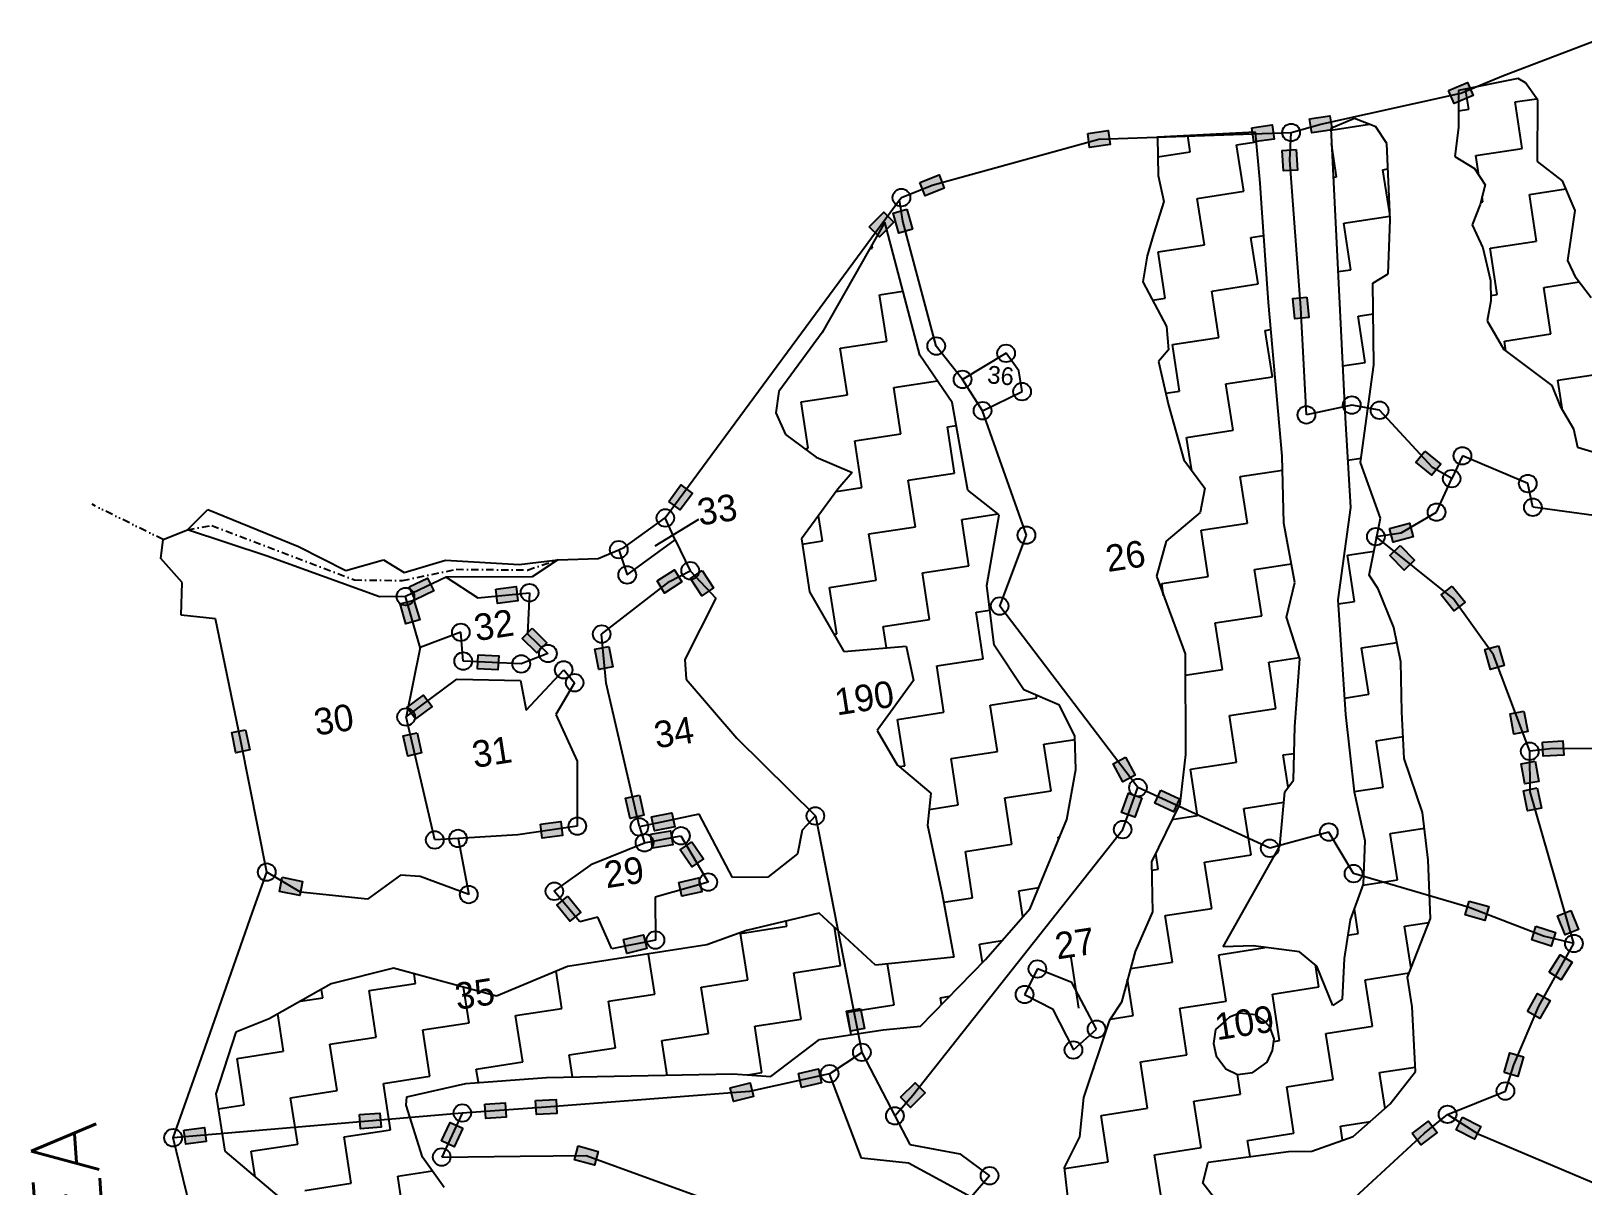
# Model space of a CAD drawing. Header units: metres. Extents: x 301485 to 306458, y 1961153 to 1964216.
# Drawn here: x 301485 to 302531, y 1961927 to 1962706 of the extents above; entities that cross this region are included whole.
import ezdxf

# ---------------------------------------------------------------- set-up
doc = ezdxf.new("R2010")
doc.units = ezdxf.units.M
doc.linetypes.add('DASHDOT', pattern=[1, 0.5, -0.25, 0, -0.25])
doc.linetypes.add('DIVIDE', pattern=[1.25, 0.5, -0.25, 0, -0.25, 0, -0.25])
for name, color, linetype in [('OFF', 1, 'Continuous'), ('POLY_HATCH', 12, 'Continuous'), ('POLY_PARCEL', 6, 'Continuous'), ('POLY_WATER', 4, 'Continuous'), ('TEXT_MAPOUT', 7, 'Continuous'), ('TEXT_PARCEL', 7, 'Continuous'), ('V_BOUND_LINE', 7, 'Continuous'), ('V_BOUND_STREAM_LINE', 7, 'DASHDOT'), ('V_DIVIDE_LINE', 7, 'DIVIDE')]:
    doc.layers.add(name, color=color, linetype=linetype)
doc.styles.get("Standard").update_dxf_attribs({"font": 'simplex.shx'})
doc.styles.add('TEXT_MAP', font='')
doc.styles.get('TEXT_MAP').set_extended_font_data('Kruti Dev 050')
doc.dimstyles.get("Standard").update_dxf_attribs({"dimtxt": 0.18, "dimasz": 0.18, "dimexe": 0.18, "dimexo": 0.0625, "dimgap": 0.09, "dimtad": 0, "dimtih": 1, "dimtoh": 1, "dimdec": 4, "dimzin": 0, "dimdsep": 46, "dimtxsty": 'Standard', "dimcen": 0.09, "dimadec": 0, "dimazin": 0, "dimtfac": 1, "dimtdec": 4, "dimtofl": 0, "dimtmove": 0, "dimatfit": 3, "dimfxl": 1, "dimtolj": 1, "dimtzin": 0, "dimarcsym": 0})

msp = doc.modelspace()

# ---------------------------------------------------------------- hatches: boundary and pattern name
for points in [[(302456.8, 1962662.5), (302453, 1962671.3), (302440.3, 1962665.8), (302444.1, 1962657)], [(302361.8, 1962639.4), (302360.3, 1962648.8), (302346.6, 1962646.8), (302348.1, 1962637.3)], [(302212.2, 1962629.3), (302210.9, 1962638.8), (302197.2, 1962636.9), (302198.4, 1962627.4)], [(302322.8, 1962633.1), (302321.5, 1962642.6), (302307.8, 1962640.7), (302309, 1962631.2)], [(302329.1, 1962611.6), (302338.6, 1962612.2), (302337.7, 1962626), (302328.1, 1962625.4)], [(302100.5, 1962600), (302097, 1962608.9), (302084.1, 1962603.8), (302087.6, 1962594.9)], [(302066.5, 1962577), (302059.7, 1962583.8), (302049.9, 1962573.9), (302056.8, 1962567.2)], [(302069.8, 1962569.7), (302079, 1962572.3), (302075.3, 1962585.7), (302066.1, 1962583.1)], [(302336.6, 1962511.8), (302346.2, 1962512.7), (302344.9, 1962526.5), (302335.3, 1962525.6)], [(302429, 1962406.5), (302435.1, 1962413.9), (302424.4, 1962422.7), (302418.3, 1962415.3)], [(301930.7, 1962394.2), (301923, 1962399.9), (301914.8, 1962388.8), (301922.5, 1962383.1)], [(302416.4, 1962364.8), (302413.9, 1962374), (302400.5, 1962370.5), (302403, 1962361.2)], [(302410.4, 1962342.5), (302417.3, 1962349.2), (302407.6, 1962359.1), (302400.8, 1962352.4)], [(301756.4, 1962328.4), (301752.3, 1962337), (301739.8, 1962331.1), (301743.9, 1962322.4)], [(301923.7, 1962334.5), (301918.6, 1962342.6), (301906.9, 1962335.1), (301912, 1962327)], [(301937, 1962325.2), (301945, 1962330.5), (301937.4, 1962342.1), (301929.4, 1962336.8)], [(301737.7, 1962306.2), (301747, 1962308.9), (301743.1, 1962322.2), (301733.9, 1962319.6)], [(301813.1, 1962321.7), (301811.9, 1962331.3), (301798.2, 1962329.5), (301799.4, 1962320)], [(302443.9, 1962314.9), (302451.4, 1962320.8), (302442.8, 1962331.7), (302435.3, 1962325.8)], [(301826, 1962286.7), (301832.7, 1962293.5), (301822.7, 1962303.2), (301816.1, 1962296.3)], [(301867.7, 1962275.5), (301877.1, 1962277.3), (301874.5, 1962290.9), (301865.1, 1962289.1)], [(302468.6, 1962275.4), (302477.8, 1962278.1), (302474, 1962291.4), (302464.8, 1962288.8)], [(301799.7, 1962275.1), (301800.2, 1962284.7), (301786.4, 1962285.4), (301785.9, 1962275.8)], [(301755.3, 1962250.4), (301749.6, 1962258.1), (301738.4, 1962249.9), (301744.1, 1962242.2)], [(302484.3, 1962231.9), (302493.7, 1962233.7), (302491.1, 1962247.3), (302481.7, 1962245.5)], [(301623, 1962219.3), (301632.4, 1962221.2), (301629.7, 1962234.8), (301620.3, 1962232.9)], [(301739, 1962217.1), (301748.3, 1962219.3), (301745.2, 1962232.8), (301735.8, 1962230.6)], [(302517.9, 1962217.7), (302517.4, 1962227.3), (302503.5, 1962226.4), (302504.1, 1962216.9)], [(302220.7, 1962199.7), (302229.2, 1962204.2), (302222.7, 1962216.4), (302214.2, 1962211.9)], [(302491.6, 1962198.3), (302501.1, 1962199.9), (302498.7, 1962213.6), (302489.2, 1962211.9)], [(301888.7, 1962175), (301898.1, 1962177.1), (301895.1, 1962190.7), (301885.7, 1962188.6)], [(302219.8, 1962179.1), (302228.8, 1962175.8), (302233.6, 1962188.8), (302224.6, 1962192.1)], [(302254.9, 1962179.5), (302258.9, 1962188.2), (302246.3, 1962194.1), (302242.3, 1962185.3)], [(302493.5, 1962180.1), (302502.9, 1962182), (302500.1, 1962195.6), (302490.7, 1962193.7)], [(301918.8, 1962169.4), (301916.8, 1962178.8), (301903.2, 1962176), (301905.2, 1962166.6)], [(301843.3, 1962163.5), (301842, 1962173), (301828.3, 1962171.1), (301829.6, 1962161.6)], [(301917.6, 1962157.3), (301916, 1962166.7), (301902.4, 1962164.4), (301903.9, 1962154.9)], [(301930.4, 1962142.3), (301938.3, 1962147.8), (301930.4, 1962159.2), (301922.5, 1962153.8)], [(301666.1, 1962123.1), (301668, 1962132.5), (301654.4, 1962135.3), (301652.5, 1962125.8)], [(301937.2, 1962125.5), (301935.1, 1962134.9), (301921.6, 1962131.8), (301923.7, 1962122.5)], [(301848.2, 1962105.8), (301855.6, 1962111.9), (301846.7, 1962122.6), (301839.3, 1962116.5)], [(302464.8, 1962106.3), (302467.4, 1962115.6), (302454.1, 1962119.3), (302451.5, 1962110.1)], [(302518.9, 1962096.5), (302527.8, 1962100.1), (302522.6, 1962113), (302513.7, 1962109.4)], [(302509.5, 1962088.9), (302512.4, 1962098.1), (302499.2, 1962102.3), (302496.3, 1962093.2)], [(301900.1, 1962087.3), (301897.8, 1962096.6), (301884.3, 1962093.3), (301886.6, 1962084)], [(302523.6, 1962078), (302515.4, 1962083.1), (302508.1, 1962071.4), (302516.2, 1962066.3)], [(302508.7, 1962052.2), (302500.3, 1962056.9), (302493.5, 1962044.8), (302501.9, 1962040.1)], [(302037.3, 1962031.5), (302046.7, 1962033.3), (302044, 1962046.9), (302034.6, 1962045.1)], [(302490.8, 1962014.3), (302481.6, 1962016.9), (302477.8, 1962003.6), (302487, 1962001)], [(302017.8, 1961996.8), (302015.7, 1962006.1), (302002.2, 1962003.1), (302004.3, 1961993.7)], [(301972, 1961987.5), (301969.7, 1961996.8), (301956.2, 1961993.4), (301958.5, 1961984.1)], [(302087.6, 1961990), (302080.8, 1961996.8), (302071, 1961987), (302077.8, 1961980.2)], [(301805.3, 1961973.7), (301804.6, 1961983.3), (301790.8, 1961982.3), (301791.5, 1961972.7)], [(301839.4, 1961976), (301838.9, 1961985.6), (301825.1, 1961984.9), (301825.6, 1961975.3)], [(301603.1, 1961957.1), (301601.9, 1961966.6), (301588.1, 1961964.8), (301589.3, 1961955.3)], [(301721, 1961966.9), (301720.2, 1961976.4), (301706.3, 1961975.3), (301707.1, 1961965.7)], [(301761.6, 1961957.6), (301770.3, 1961953.5), (301776.1, 1961966.1), (301767.4, 1961970.1)], [(302432.6, 1961963.3), (302426.8, 1961970.9), (302415.7, 1961962.5), (302421.5, 1961954.9)], [(302457.8, 1961958.8), (302462.1, 1961967.4), (302449.8, 1961973.7), (302445.4, 1961965.1)], [(301864.7, 1961941.3), (301867.2, 1961950.5), (301853.8, 1961954.2), (301851.3, 1961944.9)]]:
    msp.add_hatch(color=256).paths.add_polyline_path(points)

# ---------------------------------------------------------------- linework, layer by layer
for points in [[(302440.3, 1962665.8), (302453, 1962671.3), (302456.8, 1962662.5), (302444.1, 1962657)], [(302346.6, 1962646.8), (302360.3, 1962648.8), (302361.8, 1962639.4), (302348.1, 1962637.3)], [(302197.2, 1962636.9), (302210.9, 1962638.8), (302212.2, 1962629.3), (302198.4, 1962627.4)], [(302307.8, 1962640.7), (302321.5, 1962642.6), (302322.8, 1962633.1), (302309, 1962631.2)], [(302337.7, 1962626), (302338.6, 1962612.2), (302329.1, 1962611.6), (302328.1, 1962625.4)], [(302084.1, 1962603.8), (302097, 1962608.9), (302100.5, 1962600), (302087.6, 1962594.9)], [(302049.9, 1962573.9), (302059.7, 1962583.8), (302066.5, 1962577), (302056.8, 1962567.2)], [(302075.3, 1962585.7), (302079, 1962572.3), (302069.8, 1962569.7), (302066.1, 1962583.1)], [(302344.9, 1962526.5), (302346.2, 1962512.7), (302336.6, 1962511.8), (302335.3, 1962525.6)], [(302424.4, 1962422.7), (302435.1, 1962413.9), (302429, 1962406.5), (302418.3, 1962415.3)], [(301914.8, 1962388.8), (301923, 1962399.9), (301930.7, 1962394.2), (301922.5, 1962383.1)], [(302400.5, 1962370.5), (302413.9, 1962374), (302416.4, 1962364.8), (302403, 1962361.2)], [(302407.6, 1962359.1), (302417.3, 1962349.2), (302410.4, 1962342.5), (302400.8, 1962352.4)], [(301739.8, 1962331.1), (301752.3, 1962337), (301756.4, 1962328.4), (301743.9, 1962322.4)], [(301906.9, 1962335.1), (301918.6, 1962342.6), (301923.7, 1962334.5), (301912, 1962327)], [(301937.4, 1962342.1), (301945, 1962330.5), (301937, 1962325.2), (301929.4, 1962336.8)], [(301743.1, 1962322.2), (301747, 1962308.9), (301737.7, 1962306.2), (301733.9, 1962319.6)], [(301798.2, 1962329.5), (301811.9, 1962331.3), (301813.1, 1962321.7), (301799.4, 1962320)], [(302442.8, 1962331.7), (302451.4, 1962320.8), (302443.9, 1962314.9), (302435.3, 1962325.8)], [(301822.7, 1962303.2), (301832.7, 1962293.5), (301826, 1962286.7), (301816.1, 1962296.3)], [(301874.5, 1962290.9), (301877.1, 1962277.3), (301867.7, 1962275.5), (301865.1, 1962289.1)], [(302474, 1962291.4), (302477.8, 1962278.1), (302468.6, 1962275.4), (302464.8, 1962288.8)], [(301786.4, 1962285.4), (301800.2, 1962284.7), (301799.7, 1962275.1), (301785.9, 1962275.8)], [(301738.4, 1962249.9), (301749.6, 1962258.1), (301755.3, 1962250.4), (301744.1, 1962242.2)], [(302491.1, 1962247.3), (302493.7, 1962233.7), (302484.3, 1962231.9), (302481.7, 1962245.5)], [(301629.7, 1962234.8), (301632.4, 1962221.2), (301623, 1962219.3), (301620.3, 1962232.9)], [(301745.2, 1962232.8), (301748.3, 1962219.3), (301739, 1962217.1), (301735.8, 1962230.6)], [(302503.5, 1962226.4), (302517.4, 1962227.3), (302517.9, 1962217.7), (302504.1, 1962216.9)], [(302222.7, 1962216.4), (302229.2, 1962204.2), (302220.7, 1962199.7), (302214.2, 1962211.9)], [(302498.7, 1962213.6), (302501.1, 1962199.9), (302491.6, 1962198.3), (302489.2, 1962211.9)], [(301895.1, 1962190.7), (301898.1, 1962177.1), (301888.7, 1962175), (301885.7, 1962188.6)], [(302233.6, 1962188.8), (302228.8, 1962175.8), (302219.8, 1962179.1), (302224.6, 1962192.1)], [(302246.3, 1962194.1), (302258.9, 1962188.2), (302254.9, 1962179.5), (302242.3, 1962185.3)], [(302500.1, 1962195.6), (302502.9, 1962182), (302493.5, 1962180.1), (302490.7, 1962193.7)], [(301903.2, 1962176), (301916.8, 1962178.8), (301918.8, 1962169.4), (301905.2, 1962166.6)], [(301828.3, 1962171.1), (301842, 1962173), (301843.3, 1962163.5), (301829.6, 1962161.6)], [(301902.4, 1962164.4), (301916, 1962166.7), (301917.6, 1962157.3), (301903.9, 1962154.9)], [(301930.4, 1962159.2), (301938.3, 1962147.8), (301930.4, 1962142.3), (301922.5, 1962153.8)], [(301654.4, 1962135.3), (301668, 1962132.5), (301666.1, 1962123.1), (301652.5, 1962125.8)], [(301921.6, 1962131.8), (301935.1, 1962134.9), (301937.2, 1962125.5), (301923.7, 1962122.5)], [(301846.7, 1962122.6), (301855.6, 1962111.9), (301848.2, 1962105.8), (301839.3, 1962116.5)], [(302454.1, 1962119.3), (302467.4, 1962115.6), (302464.8, 1962106.3), (302451.5, 1962110.1)], [(302522.6, 1962113), (302527.8, 1962100.1), (302518.9, 1962096.5), (302513.7, 1962109.4)], [(302499.2, 1962102.3), (302512.4, 1962098.1), (302509.5, 1962088.9), (302496.3, 1962093.2)], [(301884.3, 1962093.3), (301897.8, 1962096.6), (301900.1, 1962087.3), (301886.6, 1962084)], [(302508.1, 1962071.4), (302515.4, 1962083.1), (302523.6, 1962078), (302516.2, 1962066.3)], [(302493.5, 1962044.8), (302500.3, 1962056.9), (302508.7, 1962052.2), (302501.9, 1962040.1)], [(302044, 1962046.9), (302046.7, 1962033.3), (302037.3, 1962031.5), (302034.6, 1962045.1)], [(302477.8, 1962003.6), (302481.6, 1962016.9), (302490.8, 1962014.3), (302487, 1962001)], [(302002.2, 1962003.1), (302015.7, 1962006.1), (302017.8, 1961996.8), (302004.3, 1961993.7)], [(301956.2, 1961993.4), (301969.7, 1961996.8), (301972, 1961987.5), (301958.5, 1961984.1)], [(302071, 1961987), (302080.8, 1961996.8), (302087.6, 1961990), (302077.8, 1961980.2)], [(301790.8, 1961982.3), (301804.6, 1961983.3), (301805.3, 1961973.7), (301791.5, 1961972.7)], [(301825.1, 1961984.9), (301838.9, 1961985.6), (301839.4, 1961976), (301825.6, 1961975.3)], [(301588.1, 1961964.8), (301601.9, 1961966.6), (301603.1, 1961957.1), (301589.3, 1961955.3)], [(301706.3, 1961975.3), (301720.2, 1961976.4), (301721, 1961966.9), (301707.1, 1961965.7)], [(301776.1, 1961966.1), (301770.3, 1961953.5), (301761.6, 1961957.6), (301767.4, 1961970.1)], [(302415.7, 1961962.5), (302426.8, 1961970.9), (302432.6, 1961963.3), (302421.5, 1961954.9)], [(302449.8, 1961973.7), (302462.1, 1961967.4), (302457.8, 1961958.8), (302445.4, 1961965.1)], [(301853.8, 1961954.2), (301867.2, 1961950.5), (301864.7, 1961941.3), (301851.3, 1961944.9)]]:
    msp.add_lwpolyline(points, close=True)
for centre in [(302334.2, 1962637.5), (302071.6, 1962593.6), (302095.1, 1962493.5), (302142.1, 1962488.6), (302112.8, 1962471), (302152.9, 1962462.8), (302375.1, 1962453.7), (302126.3, 1962449.9), (302344.5, 1962447.1), (302393.8, 1962450.2), (302449.6, 1962419.5), (302442.4, 1962404.1), (302493.7, 1962400.8), (302432.2, 1962381.5), (302497.1, 1962384.8), (301912.5, 1962377.6), (302155.8, 1962366), (302391.3, 1962365), (301881.1, 1962356.2), (301886.8, 1962339.2), (301929.3, 1962342), (301821, 1962327.2), (301737.4, 1962324.6), (302137.8, 1962318.2), (301774.7, 1962300.5), (301869.6, 1962299.3), (301833.4, 1962286.2), (301776.3, 1962281.1), (301815.4, 1962279.2), (301844, 1962275.2), (301851.4, 1962266.5), (301737.8, 1962243.4), (302495, 1962220.3), (302231, 1962195.8), (301853.2, 1962169.8), (302013.6, 1962176.7), (301757.1, 1962160.5), (301772.8, 1962161.5), (301895, 1962169.3), (301923, 1962163.3), (302220.7, 1962167.5), (302359.6, 1962165.8), (301898.5, 1962158.6), (302319.8, 1962154.9), (301643.9, 1962138.8), (301941.4, 1962132.1), (302376.3, 1962137.8), (301780, 1962123.7), (301837.7, 1962125.9), (301905.8, 1962093), (302524.8, 1962090.7), (302163.2, 1962073.5), (302154.6, 1962056.3), (302203.1, 1962032.9), (302045, 1962017.3), (302187.5, 1962018.9), (302023.2, 1962002.9), (302478.6, 1961991.2), (301775.7, 1961976.4), (302067.2, 1961974.5), (302439.6, 1961975.5), (301580.8, 1961959.7), (301761.8, 1961946.7), (302131, 1961934.1)]:
    msp.add_circle(centre, 5.94)
at = {"layer": 'OFF'}
msp.add_line((301590.4, 1962369.7), (301604.3, 1962383.3), dxfattribs=at)
at = {"layer": 'POLY_HATCH'}
for p, q in [((302487.1, 1962673.8), (302447, 1962665.7)), ((302492.2, 1962670.9), (302487.1, 1962673.8)), ((302500.4, 1962659.3), (302492.2, 1962670.9)), ((302447, 1962665.7), (302447.1, 1962640.9)), ((302500.3, 1962617.9), (302500.4, 1962659.3)), ((302376.8, 1962647), (302360.9, 1962640.1)), ((302391.2, 1962641.4), (302376.8, 1962647)), ((302310.3, 1962637.8), (302244.1, 1962634.4)), ((302313.3, 1962603.3), (302310.3, 1962637.8)), ((302360.9, 1962640.1), (302370.6, 1962445)), ((302398.6, 1962630.1), (302391.2, 1962641.4)), ((302447.1, 1962640.9), (302444.6, 1962621.3)), ((302244.1, 1962634.4), (302244.7, 1962608.5)), ((302400.9, 1962578.5), (302398.6, 1962630.1)), ((302444.6, 1962621.3), (302457.8, 1962613.2)), ((302517.1, 1962604.8), (302500.3, 1962617.9)), ((302244.7, 1962608.5), (302248.5, 1962591)), ((302457.8, 1962613.2), (302465, 1962602.3)), ((302525.6, 1962585), (302517.1, 1962604.8)), ((302314.3, 1962589.9), (302313.3, 1962603.3)), ((302465, 1962602.3), (302461.6, 1962588.9)), ((302248.5, 1962591), (302241.6, 1962569.7)), ((302318.9, 1962522.8), (302314.3, 1962589.9)), ((302461.6, 1962588.9), (302456.3, 1962575.3)), ((302520.7, 1962551.2), (302525.6, 1962585)), ((302060.4, 1962577), (302018.1, 1962502.7)), ((302084.1, 1962487.4), (302060.4, 1962577)), ((302399.7, 1962542.1), (302400.9, 1962578.5)), ((302456.3, 1962575.3), (302463.3, 1962559.8)), ((302241.6, 1962569.7), (302237.2, 1962554.3)), ((302237.2, 1962554.3), (302234.3, 1962536.9)), ((302463.3, 1962559.8), (302468.5, 1962537.6)), ((302389.3, 1962536), (302399.7, 1962542.1)), ((302526.3, 1962539.2), (302520.7, 1962551.2)), ((302234.3, 1962536.9), (302250.2, 1962506.6)), ((302389.9, 1962480.8), (302389.3, 1962536)), ((302468.5, 1962537.6), (302468.8, 1962523.9)), ((302536.5, 1962526), (302526.3, 1962539.2)), ((302328.1, 1962419.2), (302318.9, 1962522.8)), ((302468.8, 1962523.9), (302466.3, 1962510.6)), ((302466.3, 1962510.6), (302477.5, 1962491.2)), ((302018.1, 1962502.7), (301988.9, 1962462.9)), ((302250.2, 1962506.6), (302251.5, 1962491)), ((302251.5, 1962491), (302244.8, 1962483.2)), ((302477.5, 1962491.2), (302509.8, 1962466.8)), ((302105.9, 1962455.5), (302084.1, 1962487.4)), ((302244.8, 1962483.2), (302251.6, 1962453.7)), ((302380.9, 1962415), (302389.9, 1962480.8)), ((301988.9, 1962462.9), (301986.9, 1962448.4)), ((302509.8, 1962466.8), (302515.6, 1962453)), ((301986.9, 1962448.4), (301993.4, 1962433.9)), ((302116.4, 1962396.4), (302105.9, 1962455.5)), ((302251.6, 1962453.7), (302261.8, 1962416.9)), ((302515.6, 1962453), (302524.4, 1962437.8)), ((302370.6, 1962445), (302374.2, 1962384.6)), ((302524.4, 1962437.8), (302527.2, 1962425.3)), ((301993.4, 1962433.9), (302014.1, 1962418.7)), ((302014.1, 1962418.7), (302038.3, 1962408.3)), ((302261.8, 1962416.9), (302276.1, 1962397.6)), ((302329.4, 1962374.2), (302328.1, 1962419.2)), ((302527.2, 1962425.3), (302589, 1962406.4)), ((302038.3, 1962408.3), (302028.7, 1962397)), ((302394.5, 1962377.5), (302380.9, 1962415)), ((302028.7, 1962397), (302004.2, 1962363.6)), ((302137.4, 1962379.8), (302116.4, 1962396.4)), ((302276.1, 1962397.6), (302272.9, 1962381.3)), ((302374.2, 1962384.6), (302365.7, 1962322.3)), ((302129.2, 1962332), (302137.4, 1962379.8)), ((302272.9, 1962381.3), (302249.9, 1962361.9)), ((302336.6, 1962334.1), (302329.4, 1962374.2)), ((302386.9, 1962339.1), (302394.5, 1962377.5)), ((302004.2, 1962363.6), (302009.7, 1962327.7)), ((302249.9, 1962361.9), (302243.4, 1962338.3)), ((302243.4, 1962338.3), (302262.7, 1962286)), ((302331.1, 1962310.7), (302336.6, 1962334.1)), ((302392.8, 1962329.8), (302386.9, 1962339.1)), ((302009.7, 1962327.7), (302032.9, 1962287.5)), ((302134, 1962291.8), (302129.2, 1962332)), ((302365.7, 1962322.3), (302370.8, 1962245.1)), ((302403.5, 1962303.7), (302392.8, 1962329.8)), ((302340, 1962282.7), (302331.1, 1962310.7)), ((302408.2, 1962280.7), (302403.5, 1962303.7)), ((302032.9, 1962287.5), (302074.7, 1962291.1)), ((302074.7, 1962291.1), (302079.7, 1962267.9)), ((302154, 1962261.8), (302134, 1962291.8)), ((302262.7, 1962286), (302263, 1962218.2)), ((302336.8, 1962237), (302340, 1962282.7)), ((302408.9, 1962246.9), (302408.2, 1962280.7)), ((302079.7, 1962267.9), (302055.2, 1962234.4)), ((302178.2, 1962251.4), (302154, 1962261.8)), ((302188.5, 1962230.4), (302178.2, 1962251.4)), ((302370.8, 1962245.1), (302376.6, 1962192.9)), ((302410.3, 1962215.5), (302408.9, 1962246.9)), ((302055.2, 1962234.4), (302068.7, 1962211.1)), ((302189.2, 1962207.9), (302188.5, 1962230.4)), ((302335.7, 1962200.7), (302336.8, 1962237)), ((302263, 1962218.2), (302259.1, 1962184.9)), ((302068.7, 1962211.1), (302091.4, 1962192)), ((302183, 1962174.4), (302189.2, 1962207.9)), ((302422.7, 1962179), (302410.3, 1962215.5)), ((302330, 1962193), (302335.7, 1962200.7)), ((302091.4, 1962192), (302089.1, 1962170.4)), ((302326.7, 1962156.4), (302330, 1962193)), ((302376.6, 1962192.9), (302383.9, 1962160.1)), ((302259.1, 1962184.9), (302240.2, 1962145.8)), ((302426.6, 1962146.8), (302422.7, 1962179)), ((302089.1, 1962170.4), (302099, 1962124)), ((302158.4, 1962114.2), (302183, 1962174.4)), ((302288.5, 1962088.4), (302326.7, 1962156.4)), ((302383.9, 1962160.1), (302382.8, 1962130.6)), ((302240.2, 1962145.8), (302240.9, 1962112)), ((302428.1, 1962107.5), (302426.6, 1962146.8)), ((302099, 1962124), (302107, 1962081.4)), ((302382.8, 1962130.6), (302374.1, 1962106.7)), ((302128.3, 1962079.9), (302158.4, 1962114.2)), ((302016.2, 1962111.2), (301967.2, 1962099.4)), ((302054.1, 1962076.1), (302016.2, 1962111.2)), ((302240.9, 1962112), (302229.2, 1962085.4)), ((302374.1, 1962106.7), (302370, 1962080.6)), ((302412.7, 1962067.9), (302428.1, 1962107.5)), ((301967.2, 1962099.4), (301940.4, 1962089.7)), ((301911.4, 1962085.2), (301846.5, 1962075.2)), ((301940.4, 1962089.7), (301911.4, 1962085.2)), ((302107, 1962081.4), (302054.1, 1962076.1)), ((302229.2, 1962085.4), (302219.8, 1962051.2)), ((302308.7, 1962089.2), (302288.5, 1962088.4)), ((302339.9, 1962085), (302308.7, 1962089.2)), ((302351.5, 1962075.5), (302339.9, 1962085)), ((301729.4, 1962074.1), (301687.3, 1962063.4)), ((301798.8, 1962055.1), (301729.4, 1962074.1)), ((301846.5, 1962075.2), (301798.8, 1962055.1)), ((302084.4, 1962035), (302128.3, 1962079.9)), ((302362.4, 1962048.9), (302351.5, 1962075.5)), ((302370, 1962080.6), (302368.5, 1962053.2)), ((301687.3, 1962063.4), (301645.6, 1962040)), ((302415.8, 1962048), (302412.7, 1962067.9)), ((302219.8, 1962051.2), (302211.5, 1962038.6)), ((302368.5, 1962053.2), (302362.4, 1962048.9)), ((301645.6, 1962040), (301623, 1962030.9)), ((302292.6, 1962041), (302288.3, 1962037.3)), ((302299.6, 1962043.7), (302292.6, 1962041)), ((302310.3, 1962042.6), (302299.6, 1962043.7)), ((302315.5, 1962038.9), (302310.3, 1962042.6)), ((302418, 1962004.3), (302415.8, 1962048)), ((301623, 1962030.9), (301609.6, 1961989.3)), ((302016.5, 1962025.9), (302059.3, 1962032.5)), ((302059.3, 1962032.5), (302084.4, 1962035)), ((302211.5, 1962038.6), (302194.4, 1961986.8)), ((302283.2, 1962032.6), (302281.8, 1962023.3)), ((302288.3, 1962037.3), (302283.2, 1962032.6)), ((302319.9, 1962034.5), (302315.5, 1962038.9)), ((302322.8, 1962026.3), (302319.9, 1962034.5)), ((301983.6, 1962001.1), (302016.5, 1962025.9)), ((302281.8, 1962023.3), (302283.8, 1962015)), ((302321.7, 1962018.5), (302322.8, 1962026.3)), ((302283.8, 1962015), (302290.3, 1962006.2)), ((302308.3, 1962003.8), (302318, 1962010.7)), ((302318, 1962010.7), (302321.7, 1962018.5)), ((301778, 1961996.3), (301832.5, 1962000.4)), ((301832.5, 1962000.4), (301957.9, 1962002.8)), ((301957.9, 1962002.8), (301983.6, 1962001.1)), ((302290.3, 1962006.2), (302298.1, 1962002.3)), ((302298.1, 1962002.3), (302308.3, 1962003.8)), ((302401, 1961982.5), (302418, 1962004.3)), ((301609.6, 1961989.3), (301615.6, 1961950.7)), ((301737.9, 1961981.6), (301738.4, 1961987.4)), ((301738.4, 1961987.4), (301778, 1961996.3)), ((301748.9, 1961946.6), (301737.9, 1961981.6)), ((302194.4, 1961986.8), (302191.7, 1961960.4)), ((302376.1, 1961960.6), (302401, 1961982.5)), ((302191.7, 1961960.4), (302181.3, 1961939.6)), ((302348.2, 1961950.6), (302376.1, 1961960.6)), ((301615.6, 1961950.7), (301682.2, 1961894.5)), ((301763.4, 1961926.2), (301748.9, 1961946.6)), ((302278.2, 1961943.2), (302332.5, 1961950.5)), ((302332.5, 1961950.5), (302348.2, 1961950.6)), ((302181.3, 1961939.6), (302184.1, 1961914)), ((302274.7, 1961929.1), (302278.2, 1961943.2)), ((302281.7, 1961920), (302274.7, 1961929.1))]:
    msp.add_line(p, q, dxfattribs=at)
at = {"layer": 'POLY_HATCH', "linetype": 'Continuous'}
for p, q in [((302453.9, 1962653.3), (302451.8, 1962666.7)), ((302485.1, 1962658.1), (302499.6, 1962660.3)), ((302490, 1962626.8), (302485.1, 1962658.1)), ((302447, 1962652.2), (302453.9, 1962653.3)), ((302360.9, 1962639), (302387, 1962643)), ((302266.2, 1962624.4), (302264.5, 1962635.5)), ((302297.5, 1962629.2), (302310.9, 1962631.3)), ((302302.3, 1962597.9), (302297.5, 1962629.2)), ((302364.8, 1962607.6), (302361.4, 1962630.1)), ((302458.7, 1962622), (302490, 1962626.8)), ((302244.4, 1962621), (302266.2, 1962624.4)), ((302460.7, 1962608.8), (302458.7, 1962622)), ((302362.5, 1962607.2), (302364.8, 1962607.6)), ((302396.1, 1962612.4), (302399.4, 1962612.9)), ((302400.7, 1962582.6), (302396.1, 1962612.4)), ((302271, 1962593.1), (302302.3, 1962597.9)), ((302463.5, 1962590.7), (302462.9, 1962594.3)), ((302494.8, 1962595.6), (302519.4, 1962599.4)), ((302499.6, 1962564.3), (302494.8, 1962595.6)), ((302275.8, 1962561.8), (302271, 1962593.1)), ((302462, 1962590.5), (302463.5, 1962590.7)), ((302369.7, 1962576.3), (302400.8, 1962581.1)), ((302374.5, 1962545), (302369.7, 1962576.3)), ((302307.1, 1962566.7), (302315.8, 1962568)), ((302311.9, 1962535.4), (302307.1, 1962566.7)), ((302468.3, 1962559.5), (302499.6, 1962564.3)), ((302050.2, 1962559.1), (302052.1, 1962559.4)), ((302052.1, 1962559.4), (302051.7, 1962561.8)), ((302244.6, 1962557), (302275.8, 1962561.8)), ((302249.4, 1962525.7), (302244.6, 1962557)), ((302473.1, 1962528.2), (302468.3, 1962559.5)), ((302365.7, 1962543.7), (302374.5, 1962545)), ((302280.7, 1962530.6), (302311.9, 1962535.4)), ((302504.4, 1962533), (302528.2, 1962536.7)), ((302509.2, 1962501.7), (302504.4, 1962533)), ((302056.9, 1962528.1), (302072.6, 1962530.5)), ((302061.7, 1962496.8), (302056.9, 1962528.1)), ((302240.8, 1962524.4), (302249.4, 1962525.7)), ((302285.5, 1962499.3), (302280.7, 1962530.6)), ((302468.7, 1962527.5), (302473.1, 1962528.2)), ((302379.3, 1962513.7), (302389.6, 1962515.3)), ((302384.1, 1962482.5), (302379.3, 1962513.7)), ((302316.7, 1962504.1), (302320.5, 1962504.7)), ((302321.6, 1962472.8), (302316.7, 1962504.1)), ((302477.9, 1962496.9), (302509.2, 1962501.7)), ((302030.4, 1962492), (302061.7, 1962496.8)), ((302035.3, 1962460.7), (302030.4, 1962492)), ((302254.2, 1962494.5), (302285.5, 1962499.3)), ((302259, 1962463.2), (302254.2, 1962494.5)), ((302479, 1962490.1), (302477.9, 1962496.9)), ((302368.8, 1962480.1), (302384.1, 1962482.5)), ((302066.5, 1962465.6), (302095.9, 1962470.1)), ((302290.3, 1962468), (302321.6, 1962472.8)), ((302514, 1962470.5), (302545.3, 1962475.3)), ((302517.1, 1962450.3), (302514, 1962470.5)), ((302004, 1962455.9), (302035.3, 1962460.7)), ((302071.3, 1962434.3), (302066.5, 1962465.6)), ((302249.7, 1962461.8), (302259, 1962463.2)), ((302295.1, 1962436.7), (302290.3, 1962468)), ((302008.8, 1962424.7), (302004, 1962455.9)), ((302102.6, 1962439.1), (302108.7, 1962440)), ((302107.4, 1962407.8), (302102.6, 1962439.1)), ((302040.1, 1962429.5), (302071.3, 1962434.3)), ((302044.9, 1962398.2), (302040.1, 1962429.5)), ((302263.8, 1962431.9), (302295.1, 1962436.7)), ((302267.3, 1962409.4), (302263.8, 1962431.9)), ((302006.5, 1962424.3), (302008.8, 1962424.7)), ((302372.3, 1962416.6), (302381.3, 1962418)), ((302076.2, 1962403), (302107.4, 1962407.8)), ((302299.9, 1962405.5), (302328.4, 1962409.8)), ((302304.7, 1962374.2), (302299.9, 1962405.5)), ((302027.7, 1962395.5), (302044.9, 1962398.2)), ((302081, 1962371.7), (302076.2, 1962403)), ((302018.4, 1962362.1), (302015.8, 1962379.3)), ((302112.3, 1962376.6), (302136.7, 1962380.3)), ((302117.1, 1962345.3), (302112.3, 1962376.6)), ((302273.5, 1962369.4), (302304.7, 1962374.2)), ((302049.7, 1962366.9), (302081, 1962371.7)), ((302054.5, 1962335.6), (302049.7, 1962366.9)), ((302278.3, 1962338.1), (302273.5, 1962369.4)), ((302004.8, 1962360), (302018.4, 1962362.1)), ((302372.1, 1962352.5), (302390.1, 1962355.3)), ((302085.8, 1962340.5), (302117.1, 1962345.3)), ((302309.6, 1962342.9), (302334.3, 1962346.7)), ((302314.4, 1962311.6), (302309.6, 1962342.9)), ((302376.9, 1962321.3), (302372.1, 1962352.5)), ((302023.2, 1962330.8), (302054.5, 1962335.6)), ((302090.6, 1962309.2), (302085.8, 1962340.5)), ((302247, 1962333.3), (302278.3, 1962338.1)), ((302248.3, 1962325.1), (302247, 1962333.3)), ((302028.1, 1962299.5), (302023.2, 1962330.8)), ((302121.9, 1962314), (302131.2, 1962315.4)), ((302126.7, 1962282.7), (302121.9, 1962314)), ((302283.1, 1962306.8), (302314.4, 1962311.6)), ((302365.9, 1962319.6), (302376.9, 1962321.3)), ((302059.3, 1962304.4), (302090.6, 1962309.2)), ((302061.6, 1962290), (302059.3, 1962304.4)), ((302287.9, 1962275.5), (302283.1, 1962306.8)), ((302026.1, 1962299.2), (302028.1, 1962299.5)), ((302381.7, 1962290), (302405.6, 1962293.6)), ((302095.4, 1962277.9), (302126.7, 1962282.7)), ((302319.2, 1962280.3), (302339.7, 1962283.5)), ((302324, 1962249.1), (302319.2, 1962280.3)), ((302386.6, 1962258.7), (302381.7, 1962290)), ((302100.2, 1962246.6), (302095.4, 1962277.9)), ((302262.8, 1962271.7), (302287.9, 1962275.5)), ((302131.5, 1962251.4), (302162.8, 1962256.3)), ((302136.3, 1962220.2), (302131.5, 1962251.4)), ((302162.8, 1962256.3), (302162.5, 1962258.1)), ((302292.7, 1962244.3), (302324, 1962249.1)), ((302370.1, 1962256.2), (302386.6, 1962258.7)), ((302069, 1962241.8), (302100.2, 1962246.6)), ((302073.8, 1962210.5), (302069, 1962241.8)), ((302297.5, 1962213), (302292.7, 1962244.3)), ((302167.6, 1962225), (302188.6, 1962228.2)), ((302391.4, 1962227.4), (302409.6, 1962230.2)), ((302105.1, 1962215.4), (302136.3, 1962220.2)), ((302172.4, 1962193.7), (302167.6, 1962225)), ((302328.8, 1962217.8), (302336.2, 1962218.9)), ((302332.2, 1962196), (302328.8, 1962217.8)), ((302396.2, 1962196.2), (302391.4, 1962227.4)), ((302070, 1962210), (302073.8, 1962210.5)), ((302109.9, 1962184.1), (302105.1, 1962215.4)), ((302266.3, 1962208.2), (302297.5, 1962213)), ((302271.1, 1962176.9), (302266.3, 1962208.2)), ((302141.2, 1962188.9), (302172.4, 1962193.7)), ((302146, 1962157.6), (302141.2, 1962188.9)), ((302302.4, 1962181.7), (302329.4, 1962185.9)), ((302376.6, 1962193.1), (302396.2, 1962196.2)), ((302090.2, 1962181), (302109.9, 1962184.1)), ((302253.9, 1962174.2), (302271.1, 1962176.9)), ((302307.2, 1962150.4), (302302.4, 1962181.7)), ((302401, 1962164.9), (302424, 1962168.4)), ((302114.7, 1962152.8), (302146, 1962157.6)), ((302177.3, 1962162.4), (302178.1, 1962162.6)), ((302177.5, 1962161), (302177.3, 1962162.4)), ((302405.8, 1962133.6), (302401, 1962164.9)), ((302119.5, 1962121.5), (302114.7, 1962152.8)), ((302244.6, 1962140.8), (302243, 1962151.5)), ((302275.9, 1962145.6), (302307.2, 1962150.4)), ((302280.7, 1962114.3), (302275.9, 1962145.6)), ((302240.3, 1962140.1), (302244.6, 1962140.8)), ((302382.6, 1962130), (302405.8, 1962133.6)), ((302150.8, 1962126.3), (302164.2, 1962128.4)), ((302153.5, 1962108.6), (302150.8, 1962126.3)), ((302100.1, 1962118.5), (302119.5, 1962121.5)), ((302249.4, 1962109.5), (302280.7, 1962114.3)), ((302379.4, 1962097.5), (302376.8, 1962114.1)), ((301963.1, 1962097.4), (301994.4, 1962102.3)), ((301994.4, 1962102.3), (301993.9, 1962105.8)), ((302254.3, 1962078.2), (302249.4, 1962109.5)), ((302410.6, 1962102.3), (302427, 1962104.8)), ((302415, 1962073.8), (302410.6, 1962102.3)), ((301968, 1962066.2), (301963.1, 1962097.4)), ((302030.5, 1962075.8), (302026.5, 1962101.7)), ((302124.3, 1962090.2), (302139.4, 1962092.6)), ((302372.5, 1962096.4), (302379.4, 1962097.5)), ((301905.4, 1962056.5), (301901.2, 1962083.6)), ((302126.3, 1962077.8), (302124.3, 1962090.2)), ((302285.5, 1962083.1), (302316.8, 1962087.9)), ((302290.4, 1962051.8), (302285.5, 1962083.1)), ((302316.8, 1962087.9), (302316.8, 1962088.1)), ((301842.8, 1962046.9), (301839, 1962072)), ((301999.2, 1962071), (302030.5, 1962075.8)), ((302004, 1962039.7), (301999.2, 1962071)), ((302066.6, 1962049.3), (302062.3, 1962076.9)), ((302226, 1962073.9), (302254.3, 1962078.2)), ((302352.9, 1962061.4), (302350.6, 1962076.2)), ((302384.2, 1962066.2), (302413.8, 1962070.8)), ((301712.9, 1962058.9), (301744.2, 1962063.7)), ((301744.2, 1962063.7), (301743.2, 1962070.3)), ((301780.3, 1962037.3), (301776.6, 1962061.2)), ((301936.7, 1962061.3), (301968, 1962066.2)), ((301941.5, 1962030.1), (301936.7, 1962061.3)), ((302227.8, 1962042.1), (302224, 1962066.6)), ((302321.6, 1962056.6), (302352.9, 1962061.4)), ((302389, 1962034.9), (302384.2, 1962066.2)), ((301666.6, 1962051.8), (301681.6, 1962054.1)), ((301681.6, 1962054.1), (301680.8, 1962059.7)), ((301717.7, 1962027.6), (301712.9, 1962058.9)), ((301874.1, 1962051.7), (301905.4, 1962056.5)), ((301878.9, 1962020.4), (301874.1, 1962051.7)), ((302097.9, 1962054.1), (302104.1, 1962055.1)), ((302098.6, 1962049.5), (302097.9, 1962054.1)), ((302259.1, 1962047), (302290.4, 1962051.8)), ((302326.4, 1962025.3), (302321.6, 1962056.6)), ((301655.2, 1962018), (301651.3, 1962043.2)), ((301811.6, 1962042.1), (301842.8, 1962046.9)), ((301816.4, 1962010.8), (301811.6, 1962042.1)), ((301972.8, 1962034.9), (302004, 1962039.7)), ((302035.3, 1962044.5), (302066.6, 1962049.3)), ((302037.7, 1962029.2), (302035.3, 1962044.5)), ((302212.3, 1962039.7), (302227.8, 1962042.1)), ((302263.9, 1962015.7), (302259.1, 1962047)), ((301749, 1962032.4), (301780.3, 1962037.3)), ((301753.8, 1962001.2), (301749, 1962032.4)), ((301910.2, 1962025.2), (301941.5, 1962030.1)), ((301977.6, 1962003.6), (301972.8, 1962034.9)), ((302357.7, 1962030.1), (302389, 1962034.9)), ((302362.5, 1961998.9), (302357.7, 1962030.1)), ((301686.5, 1962022.8), (301717.7, 1962027.6)), ((301691.3, 1961991.5), (301686.5, 1962022.8)), ((301847.7, 1962015.6), (301878.9, 1962020.4)), ((301913.8, 1962002), (301910.2, 1962025.2)), ((302322.6, 1962024.7), (302326.4, 1962025.3)), ((301623.9, 1962013.2), (301655.2, 1962018)), ((301628.7, 1961981.9), (301623.9, 1962013.2)), ((301785.1, 1962006), (301816.4, 1962010.8)), ((301849.9, 1962000.8), (301847.7, 1962015.6)), ((302232.6, 1962010.9), (302263.9, 1962015.7)), ((302237.4, 1961979.6), (302232.6, 1962010.9)), ((301722.6, 1961996.3), (301753.8, 1962001.2)), ((301786.5, 1961996.9), (301785.1, 1962006)), ((301968, 1962002.1), (301977.6, 1962003.6)), ((302200.7, 1962006), (302201.3, 1962006)), ((302201.3, 1962006), (302201.2, 1962007.2)), ((302300, 1961989.2), (302298, 1962002.3)), ((302331.3, 1961994), (302362.5, 1961998.9)), ((302393.8, 1962003.7), (302417.8, 1962007.4)), ((302397.5, 1961979.4), (302393.8, 1962003.7)), ((301660, 1961986.7), (301691.3, 1961991.5)), ((301727.4, 1961965.1), (301722.6, 1961996.3)), ((302268.7, 1961984.4), (302300, 1961989.2)), ((302336.1, 1961962.8), (302331.3, 1961994)), ((301611.2, 1961979.2), (301628.7, 1961981.9)), ((301664.8, 1961955.4), (301660, 1961986.7)), ((302206.2, 1961974.8), (302237.4, 1961979.6)), ((302273.5, 1961953.1), (302268.7, 1961984.4)), ((302211, 1961943.5), (302206.2, 1961974.8)), ((302367.4, 1961967.6), (302387.6, 1961970.7)), ((302368.8, 1961958), (302367.4, 1961967.6)), ((301696.1, 1961960.3), (301727.4, 1961965.1)), ((301700.9, 1961929), (301696.1, 1961960.3)), ((302304.8, 1961957.9), (302336.1, 1961962.8)), ((302306.5, 1961947), (302304.8, 1961957.9)), ((301633.5, 1961950.6), (301664.8, 1961955.4)), ((301636.2, 1961933.3), (301633.5, 1961950.6)), ((302242.2, 1961948.3), (302273.5, 1961953.1)), ((302247.1, 1961917), (302242.2, 1961948.3)), ((301732.2, 1961933.8), (301755.5, 1961937.4)), ((302181.4, 1961938.9), (302211, 1961943.5)), ((301669.6, 1961924.2), (301700.9, 1961929)), ((301737, 1961902.5), (301732.2, 1961933.8))]:
    msp.add_line(p, q, dxfattribs=at)
at = {"layer": 'POLY_PARCEL'}
for p, q in [((302333.4, 1962618.8), (302334.2, 1962637.5)), ((302340.8, 1962519.2), (302333.4, 1962618.8)), ((302072.5, 1962577.7), (302070.4, 1962592)), ((302095.1, 1962493.5), (302072.5, 1962577.7)), ((302344.5, 1962447.1), (302340.8, 1962519.2)), ((302112.8, 1962471), (302095.1, 1962493.5)), ((302142.1, 1962488.6), (302112.8, 1962471)), ((302150.7, 1962476.8), (302142.1, 1962488.6)), ((302126.3, 1962449.9), (302112.8, 1962471)), ((302152.9, 1962462.8), (302150.7, 1962476.8)), ((302126.3, 1962449.9), (302152.9, 1962462.8)), ((302155.8, 1962366), (302126.3, 1962449.9)), ((302375.1, 1962453.7), (302344.5, 1962447.1)), ((302393.8, 1962450.2), (302375.1, 1962453.7)), ((302429.4, 1962411.7), (302393.8, 1962450.2)), ((302449.6, 1962419.5), (302442.4, 1962404.1)), ((302493.7, 1962400.8), (302449.6, 1962419.5)), ((302442.4, 1962404.1), (302429.4, 1962411.7)), ((302432.2, 1962381.5), (302442.4, 1962404.1)), ((302497.1, 1962384.8), (302493.7, 1962400.8)), ((302618, 1962368.3), (302497.1, 1962384.8)), ((301919.1, 1962362.8), (301912.5, 1962377.6)), ((302408.4, 1962367.6), (302432.2, 1962381.5)), ((302137.8, 1962318.2), (302155.8, 1962366)), ((302391.3, 1962365), (302408.4, 1962367.6)), ((302443.4, 1962323.3), (302391.3, 1962365)), ((301881.1, 1962356.2), (301886.8, 1962339.2)), ((301886.8, 1962339.2), (301919.1, 1962362.8)), ((301919.1, 1962362.8), (301929.3, 1962342)), ((301764.8, 1962337.7), (301786.1, 1962323.7)), ((301869.6, 1962299.3), (301915.3, 1962334.8)), ((301915.3, 1962334.8), (301929.3, 1962342)), ((301929.3, 1962342), (301946.6, 1962323.6)), ((301747.4, 1962290.2), (301737.4, 1962324.6)), ((301786.1, 1962323.7), (301821, 1962327.2)), ((301821, 1962327.2), (301819.7, 1962299.5)), ((301946.6, 1962323.6), (301925.7, 1962282.2)), ((302470.6, 1962285.4), (302443.4, 1962323.3)), ((302231, 1962195.8), (302137.8, 1962318.2)), ((301774.7, 1962300.5), (301747.4, 1962290.2)), ((301776.3, 1962281.1), (301774.7, 1962300.5)), ((301819.7, 1962299.5), (301833.4, 1962286.2)), ((301872.6, 1962266.2), (301869.6, 1962299.3)), ((301747.4, 1962290.2), (301737.8, 1962243.4)), ((301815.4, 1962279.2), (301776.3, 1962281.1)), ((301833.4, 1962286.2), (301815.4, 1962279.2)), ((301925.7, 1962282.2), (301926.6, 1962268.8)), ((302495, 1962220.3), (302470.6, 1962285.4)), ((301818.8, 1962248), (301844, 1962275.2)), ((301844, 1962275.2), (301851.4, 1962266.5)), ((301737.8, 1962243.4), (301772.1, 1962268.8)), ((301772.1, 1962268.8), (301814.8, 1962267.9)), ((301814.8, 1962267.9), (301818.8, 1962248)), ((301851.4, 1962266.5), (301838.8, 1962245)), ((301895, 1962169.3), (301872.6, 1962266.2)), ((301926.6, 1962268.8), (301960.7, 1962229.2)), ((301757.1, 1962160.5), (301737.8, 1962243.4)), ((301838.8, 1962245), (301853, 1962213.6)), ((301960.7, 1962229.2), (302013.6, 1962176.7)), ((302510.7, 1962222.1), (302495, 1962220.3)), ((302495.3, 1962192.9), (302495, 1962220.3)), ((302610.6, 1962221.6), (302510.7, 1962222.1)), ((301853, 1962213.6), (301853.2, 1962169.8)), ((302220.7, 1962167.5), (302231, 1962195.8)), ((302319.8, 1962154.9), (302231, 1962195.8)), ((302524.8, 1962090.7), (302495.3, 1962192.9)), ((301935.3, 1962177.8), (301895, 1962169.3)), ((301957.7, 1962135.1), (301935.3, 1962177.8)), ((302013.6, 1962176.7), (302004.6, 1962167)), ((302013.6, 1962176.7), (302045, 1962017.3)), ((301853.2, 1962169.8), (301813, 1962164)), ((301895, 1962169.3), (301898.5, 1962158.6)), ((302004.6, 1962167), (302001.5, 1962151.2)), ((302079.3, 1961988.5), (302220.7, 1962167.5)), ((302359.6, 1962165.8), (302319.8, 1962154.9)), ((302376.3, 1962137.8), (302359.6, 1962165.8)), ((301772.8, 1962161.5), (301757.1, 1962160.5)), ((301813, 1962164), (301772.8, 1962161.5)), ((301772.8, 1962161.5), (301780, 1962123.7)), ((301863.4, 1962144.3), (301898.5, 1962158.6)), ((301898.5, 1962158.6), (301923, 1962163.3)), ((301923, 1962163.3), (301941.4, 1962132.1)), ((301837.7, 1962125.9), (301863.4, 1962144.3)), ((302001.5, 1962151.2), (301981.5, 1962135.5)), ((301666.7, 1962125.4), (301643.9, 1962138.8)), ((301734.1, 1962136.7), (301711.8, 1962120.6)), ((301747.3, 1962135.9), (301734.1, 1962136.7)), ((301780, 1962123.7), (301747.3, 1962135.9)), ((301981.5, 1962135.5), (301957.7, 1962135.1)), ((302453.4, 1962115.1), (302376.3, 1962137.8)), ((301711.8, 1962120.6), (301666.7, 1962125.4)), ((301854.9, 1962105.2), (301837.7, 1962125.9)), ((301941.4, 1962132.1), (301905.6, 1962121.9)), ((301905.6, 1962121.9), (301905.8, 1962093)), ((302504.3, 1962095.6), (302453.4, 1962115.1)), ((301867, 1962108.5), (301854.9, 1962105.2)), ((301876.4, 1962087.1), (301867, 1962108.5)), ((301905.8, 1962093), (301876.4, 1962087.1)), ((302524.8, 1962090.7), (302504.3, 1962095.6)), ((302501.1, 1962048.5), (302524.8, 1962090.7)), ((302163.2, 1962073.5), (302154.6, 1962056.3)), ((302186.5, 1962064.4), (302163.2, 1962073.5)), ((302203.1, 1962032.9), (302186.5, 1962064.4)), ((302154.6, 1962056.3), (302173.4, 1962046.6)), ((302173.4, 1962046.6), (302187.5, 1962018.9)), ((302484.3, 1962008.9), (302501.1, 1962048.5)), ((302187.5, 1962018.9), (302203.1, 1962032.9)), ((302023.2, 1962002.9), (302045, 1962017.3)), ((302045, 1962017.3), (302067.2, 1961974.5)), ((302478.6, 1961991.2), (302484.3, 1962008.9)), ((302023.2, 1962002.9), (301969.3, 1961990.8)), ((302044.6, 1961946), (302023.2, 1962002.9)), ((301969.3, 1961990.8), (301832.3, 1961980.4)), ((302067.2, 1961974.5), (302079.3, 1961988.5)), ((302439.6, 1961975.5), (302478.6, 1961991.2)), ((301832.3, 1961980.4), (301775.7, 1961976.4)), ((301775.7, 1961976.4), (301580.8, 1961959.7)), ((301775.7, 1961976.4), (301761.8, 1961946.7)), ((302067.2, 1961974.5), (302077.3, 1961955.2)), ((302424.1, 1961962.9), (302439.6, 1961975.5)), ((302460.6, 1961961.9), (302439.6, 1961975.5)), ((302351.2, 1961895.5), (302424.1, 1961962.9)), ((302569.4, 1961915.9), (302460.6, 1961961.9)), ((301761.8, 1961946.7), (301814.7, 1961947.4)), ((301814.7, 1961947.4), (301859.2, 1961947.7)), ((301859.2, 1961947.7), (301957.4, 1961912)), ((302076.4, 1961942.5), (302044.6, 1961946)), ((302077.3, 1961955.2), (302111, 1961948.8)), ((302111, 1961948.8), (302131, 1961934.1)), ((302118.7, 1961919.6), (302076.4, 1961942.5)), ((302131, 1961934.1), (302118.7, 1961919.6))]:
    msp.add_line(p, q, dxfattribs=at)
at = {"layer": 'POLY_WATER'}
for p, q in [((301604.3, 1962383.3), (301665.3, 1962358.4)), ((301644.2, 1962351.9), (301590.4, 1962369.7)), ((301665.3, 1962358.4), (301697.2, 1962342.1)), ((301719.9, 1962324.4), (301644.2, 1962351.9)), ((301697.2, 1962342.1), (301722.6, 1962349.3)), ((301722.6, 1962349.3), (301736.6, 1962340.8)), ((301736.6, 1962340.8), (301764.3, 1962349.2)), ((301764.3, 1962349.2), (301814.1, 1962346.2)), ((301814.1, 1962346.2), (301840.1, 1962349.4)), ((301840.1, 1962349.4), (301822.8, 1962337.8)), ((301764.8, 1962337.7), (301737.4, 1962324.6)), ((301822.8, 1962337.8), (301764.8, 1962337.7)), ((301737.4, 1962324.6), (301719.9, 1962324.4))]:
    msp.add_line(p, q, dxfattribs=at)
at = {"layer": 'V_BOUND_LINE'}
for p, q in [((302477.3, 1962675.9), (302555.6, 1962705.9)), ((302448.5, 1962664.1), (302477.3, 1962675.9)), ((302354.2, 1962643.1), (302448.5, 1962664.1)), ((302204.7, 1962633.1), (302334.2, 1962637.5)), ((302334.2, 1962637.5), (302354.2, 1962643.1)), ((302092.3, 1962601.9), (302204.7, 1962633.1)), ((302071.6, 1962593.6), (302092.3, 1962601.9)), ((301912.5, 1962377.6), (302070.4, 1962592)), ((302070.4, 1962592), (302071.6, 1962593.6)), ((301884.9, 1962357.8), (301912.5, 1962377.6)), ((301574.1, 1962363.1), (301590.4, 1962369.7)), ((301572.6, 1962350.3), (301574.1, 1962363.1)), ((301867.3, 1962350.2), (301881.1, 1962356.2)), ((301881.1, 1962356.2), (301884.9, 1962357.8)), ((301587, 1962334.1), (301572.6, 1962350.3)), ((301840.1, 1962349.4), (301867.3, 1962350.2)), ((301586.3, 1962312.1), (301587, 1962334.1)), ((301609.4, 1962309.6), (301586.3, 1962312.1)), ((301626.4, 1962227), (301609.4, 1962309.6)), ((301643.9, 1962138.8), (301626.4, 1962227)), ((301634.3, 1962111.8), (301643.9, 1962138.8)), ((301602.3, 1962020.5), (301634.3, 1962111.8)), ((301580.8, 1961959.7), (301602.3, 1962020.5)), ((301595, 1961901.7), (301580.8, 1961959.7))]:
    msp.add_line(p, q, dxfattribs=at)
at = {"layer": 'V_BOUND_STREAM_LINE', "ltscale": 10}
for p, q in [((301590.4, 1962369.7), (301606.8, 1962372.6)), ((301606.8, 1962372.6), (301703, 1962335.8)), ((301735.3, 1962335.4), (301771.6, 1962343)), ((301771.6, 1962343), (301819.7, 1962342.5)), ((301819.7, 1962342.5), (301840.1, 1962349.4)), ((301703, 1962335.8), (301735.3, 1962335.4))]:
    msp.add_line(p, q, dxfattribs=at)
at = {"layer": 'V_DIVIDE_LINE', "ltscale": 10}
msp.add_line((301574.1, 1962363.1), (301526.2, 1962386.8), dxfattribs=at)

# ---------------------------------------------------------------- texts
at = {"layer": 'TEXT_MAPOUT'}
msp.add_text('SEA', height=44.92, rotation=93.8251, dxfattribs=at).set_placement((301536.1, 1961861.5))
at = {"layer": 'TEXT_PARCEL', "style": 'TEXT_MAP'}
for s, height, rotation, p in [('36', 11.96, 354.7285, (302129.1, 1962468.5)), ('33', 17.94, 8.7555, (301935.6, 1962372.4)), ('26', 17.94, 8.7555, (302210.7, 1962341.1)), ('32', 17.94, 8.7555, (301785.1, 1962294.5)), ('190', 17.94, 8.7555, (302028.1, 1962244.4)), ('30', 17.94, 8.7555, (301677.2, 1962230.8)), ('34', 17.94, 8.7555, (301906.4, 1962222.2)), ('31', 17.94, 8.7555, (301783.8, 1962209)), ('29', 17.94, 8.7555, (301872.8, 1962127.9)), ('27', 17.94, 8.7555, (302176.6, 1962079.9)), ('35', 17.94, 8.7555, (301772.2, 1962045.9)), ('109', 17.94, 8.7555, (302284.2, 1962025.4))]:
    msp.add_text(s, height=height, rotation=rotation, dxfattribs=at).set_placement(p)

# ---------------------------------------------------------------- leaders
for points in [[(301934.8, 1962376.5), (301905.5, 1962358.5)], [(302185.7, 1962081.2), (302191, 1962047.1)]]:
    msp.add_leader(points, dimstyle='Standard', override={"dimtxt": 2.5, "dimasz": 2.5, "dimexe": 1.25, "dimexo": 0.625, "dimgap": 0.625, "dimtad": 1, "dimtih": 0, "dimtoh": 0, "dimzin": 8, "dimcen": 2.5, "dimtofl": 1})

doc.saveas('drawing.dxf')
